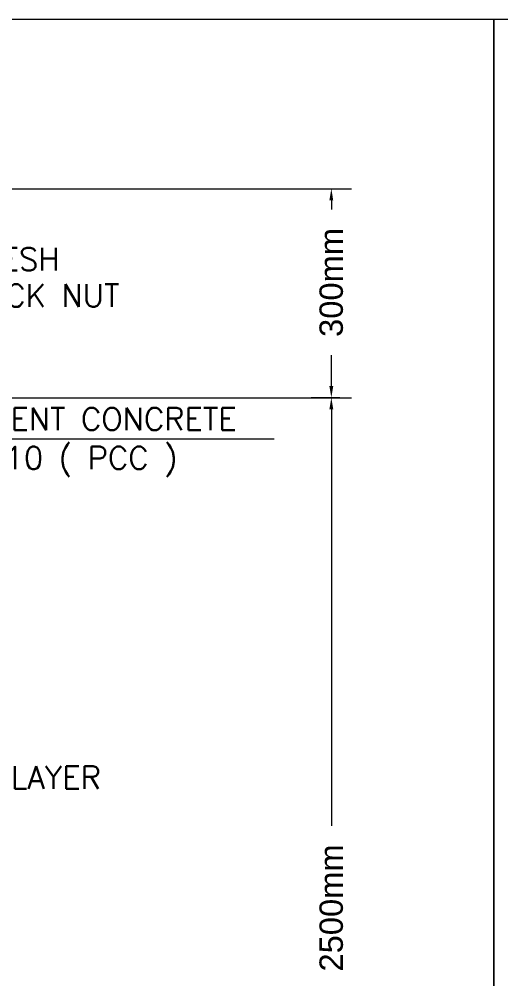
# Model space of a CAD drawing. Header units: millimetres. Extents: x 1327414 to 2124380, y -346496 to -91575.
# Drawn here: x 1582085 to 1583671, y -258085 to -254927 of the extents above; entities that cross this region are included whole.
import ezdxf

# ---------------------------------------------------------------- set-up
doc = ezdxf.new("R2010")
doc.units = ezdxf.units.MM
doc.header["$LTSCALE"] = 600
doc.header["$MEASUREMENT"] = 0
for name, color, linetype, lineweight in [('EP', 3, 'Continuous', 0), ('TXT', 7, 'Continuous', 0), ('WORKING', 113, 'Continuous', 0)]:
    doc.layers.add(name, color=color, linetype=linetype, lineweight=lineweight)
doc.styles.add('ARIAL', font='')
doc.styles.add('ROMANS', font='romans.shx')
doc.styles.get('ARIAL').set_extended_font_data('Arial')

# ---------------------------------------------------------------- blocks, each defined once
blk = doc.blocks.new('Earthing')
at = {"layer": 'TXT', "color": 7}
for p, q in [((-542.46, 338.78), (-274.97, 338.78)), ((-277.61, 338.78), (-277.61, 0)), ((-277.61, 0), (-277.61, 338.78)), ((-379.54, 260.33), (-318.7, 260.33))]:
    blk.add_line(p, q, dxfattribs=at)
blk.add_lwpolyline([(-277.61, 338.78), (0, 338.78), (0, 0), (-277.61, 0)], close=True, dxfattribs=at)
at = {"layer": 'WORKING', "color": 8, "linetype": 'ByBlock', "lineweight": 9}
for p, q in [((-376.37, 307.07), (-304.23, 307.07)), ((-388.34, 268.01), (-304.23, 268.01)), ((-306.38, 268.01), (-311.73, 268.01))]:
    blk.add_line(p, q, dxfattribs=at)
at = {"layer": 'WORKING', "color": 8, "linetype": 'ByBlock'}
for p, q in [((-307.98, 304.88), (-307.98, 303.18)), ((-307.98, 270.19), (-307.98, 275.95)), ((-307.98, 265.82), (-307.98, 187.96))]:
    blk.add_line(p, q, dxfattribs=at)
for points in [[(-308.35, 304.88), (-307.62, 304.88), (-307.98, 307.07)], [(-308.35, 270.19), (-307.62, 270.19), (-307.98, 268.01)], [(-308.35, 265.82), (-307.62, 265.82), (-307.98, 268.01)]]:
    blk.add_solid(points, dxfattribs=at)
at = {"layer": 'TXT', "color": 7, "style": 'ROMANS'}
for s, height, p in [('WIRE MESH', 4.219, (-390.08, 291.8)), ('G.I CHECK NUT', 4.2188, (-390.08, 285)), ('CEMENT CONCRETE', 4.2188, (-379.55, 261.92)), ('1:5:10 ( PCC )', 4.2188, (-379.94, 254.65)), ('CHARCOAL LAYER', 4.2188, (-399.7, 194.91))]:
    blk.add_text(s, height=height, dxfattribs=at).set_placement(p)
at = {"layer": 'WORKING', "color": 7, "linetype": 'ByBlock', "char_height": 4.375, "attachment_point": 5, "rotation": 90, "style": 'ARIAL'}
for s, insert in [('\\A1;300mm', (-307.98, 289.56)), ('\\A1;2500mm', (-307.98, 172.61))]:
    blk.add_mtext(s, dxfattribs=dict(at, insert=insert))

msp = doc.modelspace()

# ---------------------------------------------------------------- block references
at = {"layer": 'EP', "color": 7, "linetype": 'ByBlock', "xscale": 17.600327341887, "yscale": 17.600327341887, "zscale": 17.600327341887}
msp.add_blockref('Earthing', (1588533.3, -260889.5), dxfattribs=at)

doc.saveas('drawing.dxf')
